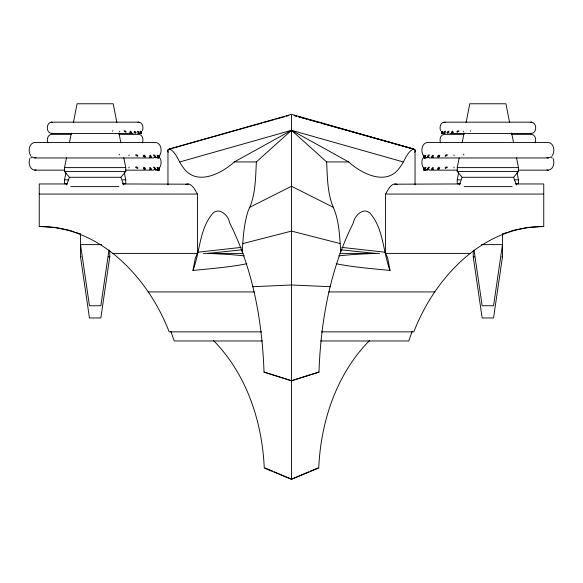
<?xml version="1.0" encoding="UTF-8"?>
<svg xmlns="http://www.w3.org/2000/svg" width="583" height="583" viewBox="0 0 583 583"><rect width="100%" height="100%" fill="white"/><g stroke="black" fill="none" stroke-linecap="round" stroke-linejoin="round"><path stroke-width="0.87" d="M31.154 158L31.161 156.725M403.166 161.928L291.5 130.3L256.374 161.928C255.485 178.303 255.718 195.684 248.227 210.682C243.869 223.814 243.126 237.784 242.258 251.484M140.43 131.241L140.969 133.398L139.184 133.157L141.625 133.449L141.516 131.321M156.557 157.68L159.29 157.993L159.195 155.581M156.608 169.821L159.29 170.178L159.195 167.773M423.805 155.581L423.71 157.993L426.392 157.629M423.805 167.773L423.71 170.178L426.392 169.821M441.484 131.321L441.375 133.449L443.146 133.216M155.705 157.563L158.387 157.92L157.855 155.479M155.705 169.748L158.387 170.112L157.855 167.671M246.806 263.742C229.061 267.305 210.944 268.595 192.966 270.483L195.378 257.861L197.44 253.401L197.44 194.066L195.239 190.262A732.904 56.923 -90 0 0 189.286 184.192L122.882 183.958M423.71 157.993L424.096 155.275M423.71 170.178L424.096 167.467M441.375 133.449L441.652 131.481M108.97 250.02L100.844 305.754L89.447 305.754L80.534 244.627L101.566 244.627M109.757 251.382L109.757 256.819L100.844 317.946L89.447 317.946L80.534 256.819L80.534 233.747M502.466 233.747L502.466 256.819L493.553 317.946L482.156 317.946L473.243 256.819L473.243 251.382M137.209 133.004L138.994 133.252L138.302 131.459M153.883 157.476L155.661 157.723L155.799 156.878L154.488 154.918M153.883 169.66L155.661 169.908L155.799 169.07L154.488 167.11M123.829 157.862L125.746 167.613L125.746 171.562L120.856 177.298L69.428 177.298L64.545 171.562L64.545 167.613L66.462 157.862M69.421 142.784L71.337 133.033M73.429 122.394L77.087 103.774L113.197 103.774L116.855 122.394M66.105 183.747L64.545 183.747L64.545 179.804L65.937 172.714M516.538 157.862L518.455 167.613L518.455 171.562L513.572 177.298L462.144 177.298L457.254 171.562L457.254 167.613L459.171 157.862M462.137 142.784L464.053 133.033M466.145 122.394L469.803 103.774L505.913 103.774L509.571 122.394M460.351 183.747L457.254 183.747L457.254 179.804L458.646 172.714M133.995 132.756L135.759 133.011L135.883 132.407L134.79 131.197M149.416 157.126L151.194 157.388L151.361 156.55L150.152 155.216M149.416 169.318L151.194 169.58L151.361 168.742L150.152 167.408M414.805 152.236L415.271 151.383L415.038 149.875L413.493 149L291.5 114.334L169.507 149L167.962 149.875L167.729 151.383L168.196 152.236M336.194 263.742C353.91 267.276 372.173 268.661 390.012 270.439A299.531 23.262 -90 0 1 387.892 263.866C382.776 246.689 382.295 226.874 369.833 212.97A545.732 59.612 -90 0 0 361.97 211.658C357.262 213.808 354.173 218.231 353.174 223.231C330.044 269.208 320.752 321.095 318.967 372.202L291.5 380.735L264.033 372.202C262.248 321.095 252.956 269.208 229.826 223.231C228.828 218.231 225.738 213.808 221.03 211.658A545.732 59.612 -90 0 0 213.167 212.97C200.705 226.874 200.224 246.689 195.108 263.866A299.531 23.262 -90 0 1 192.988 270.439L192.966 270.483M129.572 132.407L131.357 132.684L131.488 132.079L130.403 131.102M143.331 156.659L145.116 156.936L145.305 156.106L144.052 154.976M143.331 168.851L145.116 169.128L145.305 168.298L144.052 167.168M119.573 131.816L119.734 131.211M128.858 155.734L129.083 154.903M128.858 167.926L129.083 167.095M112.541 131.292L112.708 130.687M119.151 155.012L119.377 154.182M29.886 158.503C28.159 162.657 29.449 169.515 34.667 170.149L64.902 170.149M142.434 130.614C143.68 127.604 142.748 122.634 138.973 122.175L51.319 122.175C45.97 122.933 45.97 132.669 51.319 133.427L133.099 133.427M142.434 142.806C143.68 139.796 142.748 134.826 138.973 134.367L118.874 134.367M422.602 158.503C421.443 161.542 421.662 165.135 423.477 167.875M535.143 142.806C536.396 139.796 535.464 134.826 531.681 134.367L511.582 134.367M412.108 331.494L408.785 340.975L320.592 340.975M66.564 184.928L69.428 177.298M459.273 184.928L462.144 177.298M425.145 155.479L424.613 157.92L427.295 157.563M425.145 167.671L424.613 170.112L427.295 169.748M442.57 131.241L442.031 133.398L443.816 133.157L442.052 133.398M424.613 157.92L425.954 155.144M442.031 133.398L443 131.386M424.613 170.112L425.954 167.328M159.523 155.69C162.46 151.507 161.469 143.28 155.625 142.427L34.667 142.427C28.815 143.28 27.824 151.507 30.768 155.69M159.523 167.875C161.338 165.135 161.557 161.542 160.398 158.503M552.232 155.69C555.176 151.507 554.185 143.28 548.333 142.427L427.375 142.427C421.531 143.28 420.54 151.507 423.477 155.69M390.034 270.483L387.622 257.861L385.56 253.401L385.56 194.066L387.761 190.262A732.904 56.923 -90 0 1 393.714 184.192L460.118 183.958M428.512 154.918L427.201 156.878L427.339 157.723L429.117 157.476M444.698 131.459L444.006 133.252L445.791 133.004M428.512 167.11L427.201 169.07L427.339 169.908L429.117 169.66M444.006 133.252L445.638 131.19M427.339 157.723L429.591 154.867M427.339 169.908L429.591 167.059M448.21 131.197L447.117 132.407L447.241 133.011L449.005 132.756M432.848 155.216L431.639 156.55L431.806 157.388L433.584 157.126M432.848 167.408L431.639 168.742L431.806 169.58L433.584 169.318M369.586 340.494C336.384 374.038 320.781 421.662 318.741 468.083L291.5 479.226L264.259 468.083C262.219 421.662 246.616 374.038 213.414 340.494M447.241 133.011L448.925 131.43M431.806 157.388L433.665 155.639M431.806 169.58L433.665 167.831M452.597 131.102L451.512 132.079L451.643 132.684L453.428 132.407M438.948 154.976L437.695 156.106L437.884 156.936L439.669 156.659M438.948 167.168L437.695 168.298L437.884 169.128L439.669 168.851M458.216 130.687L456.941 131.678L457.094 132.283L459.047 130.971M446.447 154.568L445.193 155.544L445.405 156.382L447.649 154.874M446.447 166.76L445.193 167.736L445.405 168.574L447.649 167.066M451.643 132.684L453.042 131.612M437.884 156.936L439.815 155.457M437.884 169.128L439.815 167.642M321.131 123.086L413.493 149C406.672 152.134 404.813 161.068 400.434 166.563C387.564 186.822 362.174 174.171 348.649 161.928L291.5 130.3L234.351 161.928C220.826 174.171 195.436 186.822 182.566 166.563C178.187 161.068 176.336 152.134 169.507 149M551.095 156.922L548.333 157.964L429.438 157.964M249.75 207.271L291.5 186.276L333.25 207.271C339.379 221.095 339.59 236.654 340.742 251.484M274.141 471.807L291.5 479.226L308.859 471.807M310.506 471.1L317.946 467.923M502.947 233.819L507.188 232.406M508.755 231.881L512.829 230.525M318.974 371.99L291.5 380.735L264.026 371.99M179.834 161.928L291.5 130.3L326.626 161.928L348.649 161.928M168.465 149.357L261.869 123.086M263.574 122.627L274.076 119.668M275.795 119.194L284.526 116.731M286.268 116.25L288.884 115.514M242.747 243.585L291.5 231.108L340.253 243.585M513.601 230.27L527.112 227.603M51.319 133.427L52.353 133.237M137.938 122.364L138.973 122.175M31.905 156.922L33.238 157.694L36.088 157.694M34.667 170.149L36.088 169.886M449.901 133.427L531.681 133.427C537.03 132.669 537.03 122.933 531.681 122.175L444.027 122.175C440.252 122.634 439.32 127.604 440.566 130.614M530.647 122.364L531.681 122.175M518.098 170.149L548.333 170.149C553.551 169.515 554.841 162.657 553.114 158.503M424.65 157.92L426.443 157.68M424.65 170.112L426.443 169.872M197.943 252.22L241.122 247.389M242.105 249.801L207.694 253.401L229.476 254.472L244.321 255.828M338.679 255.828L353.524 254.472L375.306 253.401L340.895 249.801M527.928 227.443L543.75 226.496L543.75 183.958L515.561 183.958M543.75 226.496C482.294 226.474 434.597 278.011 413.828 331.858L321.401 331.858M252.665 286.719L291.5 284.985L330.335 286.719M71.418 134.367L51.319 134.367C47.536 134.826 46.604 139.796 47.857 142.806M464.126 134.367L444.027 134.367C440.252 134.826 439.32 139.796 440.566 142.806M34.667 157.964L153.562 157.964M234.351 161.928L256.374 161.928M64.545 167.613L125.746 167.613M457.254 167.613L518.455 167.613M125.381 170.149L153.562 170.149M429.438 170.149L457.619 170.149M64.545 171.562L125.746 171.562M457.254 171.562L518.455 171.562M64.545 179.804L68.765 179.804M122.649 179.804L125.746 179.804L125.746 183.747L122.649 183.747M457.254 179.804L460.351 179.804M514.235 179.804L518.455 179.804L518.455 183.747L516.895 183.747M67.439 183.958L39.25 183.958L39.25 226.496C100.706 226.474 148.403 278.011 169.172 331.858L261.599 331.858M70.798 186.626L118.866 186.626M464.134 186.626L512.202 186.626M39.25 194.066L197.44 194.066M385.56 194.066L543.75 194.066M39.25 226.496L55.072 227.443M481.434 244.627L502.466 244.627L493.553 305.754L482.156 305.754L474.03 250.02M112.774 253.401L197.44 253.401M203.423 253.401L243.22 253.401M339.78 253.401L379.577 253.401M385.56 253.401L470.226 253.401M80.534 256.819L81.277 256.819M108.278 256.819L109.757 256.819M473.243 256.819L474.722 256.819M501.723 256.819L502.466 256.819M148.126 291.93L254.297 291.93M328.703 291.93L434.874 291.93M262.408 340.975L174.215 340.975L170.892 331.494M341.878 247.389L385.057 252.22M156.557 169.872L158.35 170.112M530.647 133.237L531.681 133.427M444.027 122.175L445.062 122.364M546.912 157.694L548.333 157.964M546.912 169.886L548.333 170.149M51.319 122.175L52.353 122.364M55.888 227.603L69.399 230.27M298.474 116.731L307.183 119.18L298.481 116.738M308.924 119.668L319.382 122.598M308.954 119.683L319.426 122.627M321.167 123.115L414.535 149.357M70.171 230.525L74.245 231.881M75.812 232.406L80.053 233.819M265.054 467.923L272.494 471.1M123.953 130.971L125.906 132.283L126.059 131.678L124.784 130.687M135.351 154.874L137.595 156.382L137.807 155.544L136.553 154.568M135.351 167.066L137.595 168.574L137.807 167.736L136.553 166.76M129.958 131.612L131.357 132.684M143.185 155.457L145.116 156.936M143.185 167.642L145.116 169.128M134.075 131.43L135.759 133.011M149.335 155.639L151.194 157.388M149.335 167.831L151.194 169.58M137.362 131.19L138.994 133.252M153.409 154.867L155.661 157.723M153.409 167.059L155.661 169.908M333.25 207.271C327.296 193.039 327.449 177.108 326.626 161.928M157.046 155.144L158.387 157.92M140 131.386L140.969 133.398M157.046 167.328L158.387 170.112M513.572 177.298L516.436 184.928M120.856 177.298L123.727 184.928M470.292 130.687L470.459 131.292M463.623 154.182L463.849 155.012M463.266 131.211L463.427 131.816M453.917 154.903L454.142 155.734M453.917 167.095L454.142 167.926M511.663 133.033L513.579 142.784M517.063 172.714L518.455 179.804M118.947 133.033L120.863 142.784M124.354 172.714L125.746 179.804M158.904 155.275L159.29 157.993M158.904 167.467L159.29 170.178M141.348 131.481L141.625 133.449M551.839 156.725L551.846 158M415.038 149.875L415.038 184.869M291.5 114.334L291.5 479.226M167.962 149.875L167.962 184.869M394.676 183.958A733.917 49.3 -90 0 1 397.256 184.614M185.744 184.614A733.917 49.3 90 0 1 188.324 183.958M296.725 116.243L294.116 115.514L296.732 116.25"/></g></svg>
